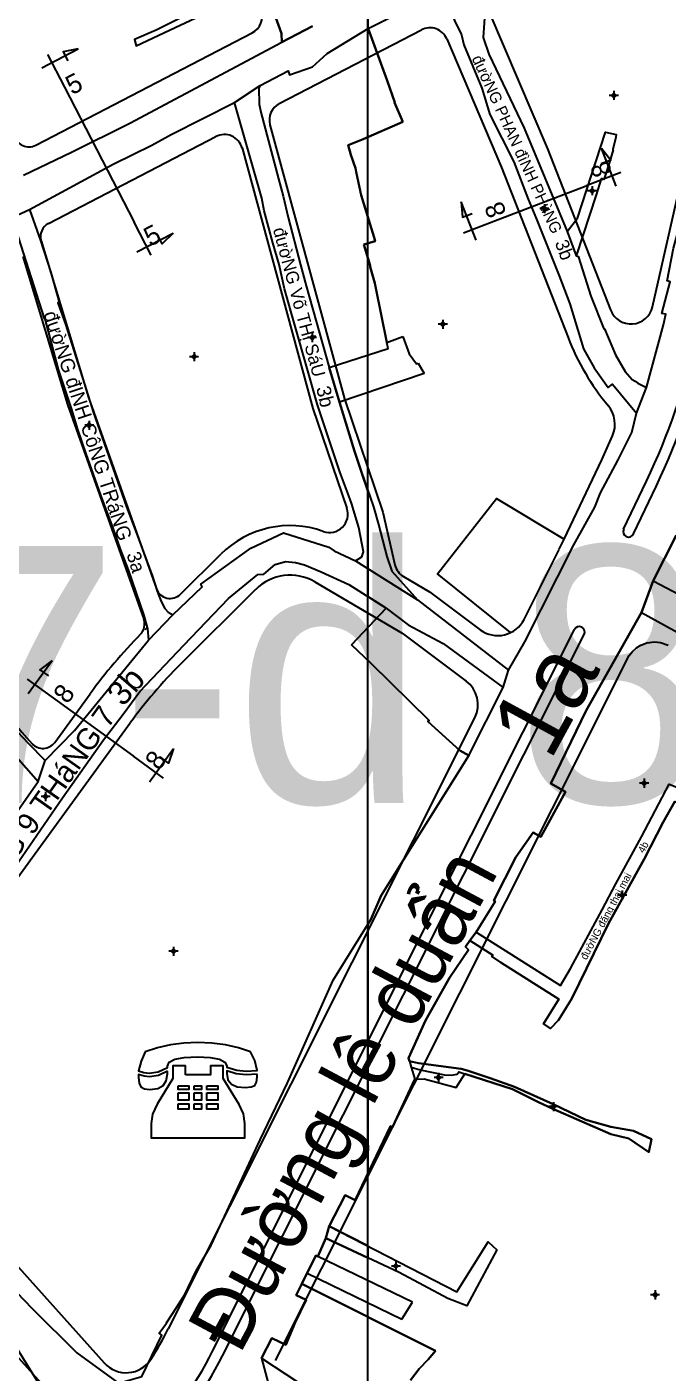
# Model space of a CAD drawing. Extents: x 548357 to 553070, y 1834500 to 1842500.
# Drawn here: x 551907.1 to 552081.8, y 1839059.6 to 1839426.5 of the extents above; entities that cross this region are included whole.
import ezdxf

# ---------------------------------------------------------------- set-up
doc = ezdxf.new("R2010")
doc.units = 0
for name, color, linetype in [('Level 10', 7, 'Continuous'), ('Level 11', 7, 'Continuous'), ('Level 13', 7, 'Continuous'), ('Level 20', 7, 'Continuous'), ('Level 3', 7, 'Continuous'), ('Level 30', 7, 'Continuous'), ('Level 4', 7, 'Continuous'), ('Level 52', 7, 'Continuous'), ('Level 55', 7, 'Continuous'), ('Level 61', 7, 'Continuous'), ('Level 7', 7, 'Continuous')]:
    doc.layers.add(name, color=color, linetype=linetype)

msp = doc.modelspace()

# ---------------------------------------------------------------- linework, layer by layer
at = {"layer": 'Level 10'}
for p, q in [((551976.52, 1839422.37), (551984.89, 1839426.72)), ((551963.7, 1839405.92), (551970.63, 1839410.53)), ((551902.31, 1839374.16), (551907.85, 1839376.75)), ((552054.25, 1839370.69), (552056.7, 1839364.07)), ((552073.14, 1839321.26), (552075.9, 1839328.26)), ((551996.67, 1839280.95), (552013.54, 1839270.36)), ((552074.5, 1839266.89), (552077.72, 1839275.53)), ((552013.54, 1839270.36), (552038.3, 1839251.15)), ((551940.23, 1839259.33), (551946.87, 1839266.27)), ((552036.84, 1839246.5), (552038.3, 1839251.15)), ((551910.19, 1839220.83), (551912.09, 1839226.53)), ((552027.81, 1839177.53), (552029.51, 1839179.77)), ((552011.34, 1839144.63), (552011.81, 1839143)), ((552011.81, 1839143), (552012.75, 1839139.72)), ((551988.54, 1839096.39), (551989.5, 1839099.67)), ((551971.01, 1839063.67), (551972.82, 1839056.82))]:
    msp.add_line(p, q, dxfattribs=at)
for points in [[(552075.9, 1839328.26), (552080.5, 1839345.32), (552081.18, 1839348.16), (552080.07, 1839348.42), (552082.34, 1839357.03), (552081.53, 1839357.28), (552083.24, 1839366.16), (552085.32, 1839373.71), (552086.29, 1839378.23), (552085.27, 1839378.57), (552086.59, 1839383.4), (552087.53, 1839387.76), (552089.9, 1839387.16), (552090.51, 1839390.6), (552091.45, 1839393.66), (552093.88, 1839403.94), (552092.62, 1839404.29), (552097.47, 1839422.13), (552098.86, 1839427.87), (552100.4, 1839434.55), (552100.9, 1839437.55), (552102.36, 1839443.58)], [(551971.54, 1839438.82), (551956.68, 1839432.75), (551942.3, 1839425.57), (551936.44, 1839423.03), (551936.91, 1839421.35), (551945.94, 1839425.63), (551957.39, 1839430.93), (551972.08, 1839436.86)], [(551972.08, 1839436.86), (551976.46, 1839424.66), (551976.52, 1839422.37)], [(551970.63, 1839410.53), (551978.3, 1839414.56), (551978.65, 1839413.44), (551984.95, 1839415.6), (551988.91, 1839419.24), (552000.09, 1839426.03), (552010.42, 1839431.23), (552014.89, 1839433.03), (552018.98, 1839433.22), (552021.65, 1839432.13)], [(552021.65, 1839432.13), (552025.46, 1839424.34), (552026.13, 1839421.57), (552031.08, 1839409.83), (552033.25, 1839402.63), (552039.77, 1839389.75), (552043.66, 1839379.56), (552045.96, 1839374.06), (552052.07, 1839358.68), (552055, 1839351.02), (552058.73, 1839338.75), (552061.61, 1839333.53), (552065.47, 1839328.23), (552066.62, 1839329.15), (552073.14, 1839321.26)], [(552031.95, 1839431.64), (552031.38, 1839423.56), (552032.94, 1839419.06), (552042.59, 1839398.93), (552054.25, 1839370.69)], [(551906.23, 1839386.11), (551919.24, 1839392.34), (551935.13, 1839400.23), (551976.52, 1839422.37)], [(551970.63, 1839410.53), (551970.34, 1839409.75), (551970.39, 1839405.4), (551970.84, 1839403.28), (551975.61, 1839385.12), (551976.9, 1839380.4), (551978.33, 1839374.55), (551981.62, 1839361.65), (551983.17, 1839355.89), (551989.46, 1839333.67), (551992.24, 1839324.19), (551996.35, 1839310.9), (551998.17, 1839305.41), (552001.51, 1839295.7), (552002.91, 1839290.89), (552005.12, 1839282.16), (552006.55, 1839278.14), (552013.54, 1839270.36)], [(551907.85, 1839376.75), (551930.58, 1839389.06), (551935.95, 1839391.68), (551941.17, 1839394.3), (551946.46, 1839397.15), (551963.7, 1839405.92)], [(551996.67, 1839280.95), (551998.33, 1839282.06), (551998.85, 1839283.45), (551997.55, 1839290.03), (551995.52, 1839296.68), (551994.58, 1839299.41), (551992.4, 1839305.27), (551986.32, 1839323.48), (551977.27, 1839355.11), (551975.8, 1839361.76), (551974.1, 1839367.6), (551971.78, 1839376.35), (551971.08, 1839379.85), (551963.7, 1839405.92)], [(552054.25, 1839370.69), (552057.13, 1839374.32), (552064.76, 1839397.79), (552067.66, 1839397.16), (552067.51, 1839396.45), (552066.72, 1839393.06), (552066.8, 1839393.02), (552065.5, 1839388.76), (552064.27, 1839384.89), (552063.79, 1839385.04), (552063.58, 1839385.08), (552062.2, 1839380.69), (552056.7, 1839364.07)], [(551902.31, 1839374.16), (551904.01, 1839371.46), (551911.86, 1839347), (551911.98, 1839346.92), (551915.67, 1839333.08), (551919.14, 1839322.45), (551920.91, 1839316.73), (551923.18, 1839310.11), (551927.14, 1839298.85), (551930.55, 1839289.89), (551932.53, 1839284.2), (551934.71, 1839278.56), (551938.97, 1839266.08), (551939.96, 1839262.42), (551940.23, 1839259.33)], [(551907.85, 1839376.75), (551910.84, 1839368.28), (551913.65, 1839359.6), (551915.92, 1839351.46), (551915.59, 1839351.3), (551917.63, 1839345.44), (551923.38, 1839327.42), (551925.15, 1839321.6), (551934.25, 1839295.69), (551936.73, 1839289.22), (551941.3, 1839276.69), (551942.58, 1839272.68), (551943.67, 1839269.86), (551944.71, 1839268.02), (551945.62, 1839266.96), (551946.87, 1839266.27)], [(552056.7, 1839364.07), (552057.39, 1839363.91), (552057.4, 1839363.69), (552060.75, 1839353.14), (552064.26, 1839344.2), (552064.45, 1839344.17), (552067.48, 1839337.09), (552070.04, 1839332.57), (552072, 1839330.42), (552072.82, 1839329.94), (552073.55, 1839329.43), (552074.6, 1839328.85), (552075.9, 1839328.26)], [(551858.74, 1839350.65), (551859.06, 1839348.89), (551859.85, 1839347.25), (551861.04, 1839343.54), (551863.28, 1839334.56), (551865.25, 1839328.92), (551866.91, 1839321.21), (551870.26, 1839310.72), (551876.95, 1839290.68), (551879.48, 1839283.94), (551882.56, 1839276.48), (551885.47, 1839269.63), (551888.02, 1839263.92), (551891.65, 1839256.09), (551899.15, 1839242.43), (551902.82, 1839237.05), (551903.61, 1839236.91), (551904.69, 1839234.24), (551907.34, 1839231.42), (551912.09, 1839226.53)], [(552077.72, 1839275.53), (552083.96, 1839287.91), (552093.3, 1839283.5), (552095.78, 1839290.46), (552090.09, 1839293.18), (552101.44, 1839322.27)], [(552038.3, 1839251.15), (552042.72, 1839258.89), (552056.12, 1839285.31), (552061.78, 1839295.56), (552063.32, 1839299.55), (552068.15, 1839308.46), (552071.92, 1839315.92), (552073.14, 1839321.26)], [(551946.87, 1839266.27), (551954.82, 1839273.9), (551954.54, 1839274.66), (551968.13, 1839284.47), (551977, 1839288.63), (551989.32, 1839284.67), (551990.8, 1839283.68), (551996.67, 1839280.95)], [(551904.87, 1839198.9), (551916.83, 1839216.38), (551927.95, 1839232.16), (551933.39, 1839239.22), (551937.92, 1839245.38), (551949.83, 1839258.03), (551962, 1839270.73), (551969.99, 1839277.24), (551971.7, 1839277.36), (551974.71, 1839279.99), (551977.54, 1839280.78), (551980.26, 1839280.49), (551982.72, 1839279.93), (551987.29, 1839277.95), (551994.83, 1839274.52), (552004.98, 1839268.04), (552010.99, 1839263.57), (552020.5, 1839258.48), (552036.84, 1839246.5)], [(552077.72, 1839275.53), (552088.2, 1839269.95), (552130.09, 1839247.34), (552147.56, 1839237.11), (552152.68, 1839234.02), (552174.29, 1839223.39), (552188.55, 1839215.37), (552198.63, 1839209.88), (552222.88, 1839197)], [(552029.51, 1839179.77), (552034.68, 1839188.15), (552034.33, 1839188.4), (552040.31, 1839200.19), (552045.06, 1839206.96), (552047.08, 1839205.77), (552053.79, 1839218), (552049.85, 1839220.29), (552059.48, 1839240.2), (552074.5, 1839266.89)], [(552074.5, 1839266.89), (552090.49, 1839258.12), (552089.66, 1839256.65), (552112.61, 1839244.52), (552113.38, 1839245.8), (552125.8, 1839237.86)], [(551912.09, 1839226.53), (551920.09, 1839234.75), (551940.23, 1839259.33)], [(551932.1, 1839056.82), (551938.47, 1839058.67), (551943.85, 1839069.99), (551943.15, 1839070.48), (551945.15, 1839073.25), (551945.16, 1839073.27), (551946.92, 1839075.95), (551950.1, 1839081.04), (551953.23, 1839087.46), (551957.35, 1839094.46), (551970.7, 1839123.21), (551978.15, 1839138.73), (551990.52, 1839166.73), (552000.84, 1839183.23), (552003.59, 1839189.74), (552027.54, 1839227.93), (552036.84, 1839246.5)], [(551896.37, 1839236.46), (551910.19, 1839220.83)], [(551896.75, 1839201.82), (551897.35, 1839202.45), (551910.19, 1839220.83)], [(552029.51, 1839179.77), (552052.48, 1839165.2), (552055.21, 1839169.84), (552063.85, 1839185.87), (552067.56, 1839192.97), (552074.56, 1839205.72), (552082.04, 1839220.14), (552103.66, 1839211.63), (552106.22, 1839209.97), (552109.22, 1839209.74), (552111.15, 1839210.51)], [(552027.81, 1839177.53), (552033.99, 1839173.5), (552033.75, 1839173.15), (552036.23, 1839171.51), (552052.03, 1839161.53), (552047.8, 1839154.77), (552049.77, 1839153.5), (552051.92, 1839155.78), (552055.57, 1839161.74), (552065.5, 1839182.16), (552075.26, 1839199.65), (552080.39, 1839209.74), (552083.62, 1839215.41), (552093.38, 1839211.57), (552101.71, 1839207.87), (552106.18, 1839206.01), (552110.62, 1839204.38)], [(552011.34, 1839144.63), (552011.1, 1839145.47), (552015.7, 1839155.73), (552022.27, 1839167.37), (552027.37, 1839174.98), (552026.62, 1839175.75), (552027.81, 1839177.53)], [(551858.76, 1839144.88), (551860.09, 1839142.29), (551864.86, 1839135.28), (551869.95, 1839126.96), (551887, 1839103.46), (551895.11, 1839092.9), (551904.28, 1839081.69), (551908.57, 1839077.23), (551920.69, 1839065.17), (551932.1, 1839056.82)], [(552011.34, 1839144.63), (552013.81, 1839144.07), (552025.38, 1839142.55), (552027.04, 1839142.07), (552033.31, 1839140.01), (552039.92, 1839137.64), (552050.47, 1839132.94), (552059.32, 1839128.65), (552066.2, 1839126.68), (552072.33, 1839125.62), (552077.24, 1839123.37), (552076.56, 1839119.84), (552071.09, 1839123.54), (552066.14, 1839124.75), (552050.41, 1839131.66), (552046.44, 1839133.45), (552039.36, 1839136.97), (552026.44, 1839141.13)], [(552011.81, 1839143), (552014.2, 1839142.27), (552020.9, 1839140.91), (552022.66, 1839140.78), (552024.32, 1839141.11), (552024.78, 1839141.67), (552026.44, 1839141.13)], [(551853.45, 1839139.49), (551864.55, 1839123.56), (551877.21, 1839105.07), (551882.26, 1839097.03), (551888.35, 1839088.42), (551891.31, 1839082.72), (551893.73, 1839083.35), (551918.36, 1839043.79)], [(551989.5, 1839099.67), (551993.81, 1839108.14), (551996.58, 1839106.78), (552006.19, 1839126.93), (552006.73, 1839126.67), (552012.75, 1839139.72)], [(552012.75, 1839139.72), (552015.32, 1839139.82), (552024.05, 1839137.41), (552026.44, 1839141.13)], [(551989.5, 1839099.67), (552024.21, 1839081.78), (552032.74, 1839095.42), (552035.16, 1839093.21), (552026.96, 1839077.92), (552021.8, 1839079.91), (552008.53, 1839086.99), (551988.54, 1839096.39)], [(551971.01, 1839063.67), (551971.01, 1839063.67), (551973.86, 1839069.1), (551977.61, 1839067.31), (551980.16, 1839073.43), (551983.2, 1839079.59), (551980.48, 1839080.89), (551982.04, 1839083.96), (551985.86, 1839091.67), (551986.4, 1839091.41), (551988.54, 1839096.39)], [(551971.01, 1839063.67), (551971.01, 1839063.67), (551984.26, 1839054.99), (551999.19, 1839047.17)]]:
    msp.add_lwpolyline(points, dxfattribs=at)
at = {"layer": 'Level 11'}
for p, q in [((552066.38, 1839407.83), (552065.76, 1839407.83)), ((552067.01, 1839408.45), (552066.38, 1839407.83)), ((552066.38, 1839407.83), (552067.01, 1839407.2)), ((552067.01, 1839409.08), (552067.01, 1839408.45)), ((552067.63, 1839407.83), (552067.01, 1839408.45)), ((552067.01, 1839407.2), (552067.63, 1839407.83)), ((552067.01, 1839407.2), (552067.01, 1839406.58)), ((552068.26, 1839407.83), (552067.63, 1839407.83)), ((552060.48, 1839381.85), (552059.85, 1839381.85)), ((552061.1, 1839382.47), (552060.48, 1839381.85)), ((552060.48, 1839381.85), (552061.1, 1839381.22)), ((552061.1, 1839383.1), (552061.1, 1839382.47)), ((552061.73, 1839381.85), (552061.1, 1839382.47)), ((552061.1, 1839381.22), (552061.73, 1839381.85)), ((552061.1, 1839381.22), (552061.1, 1839380.6)), ((552062.35, 1839381.85), (552061.73, 1839381.85)), ((552048.07, 1839377.6), (552047.45, 1839376.97)), ((552048.07, 1839378.22), (552048.07, 1839377.6)), ((552048.7, 1839376.97), (552048.07, 1839377.6)), ((552047.45, 1839376.97), (552046.82, 1839376.97)), ((552047.45, 1839376.97), (552048.07, 1839376.35)), ((552048.07, 1839376.35), (552048.7, 1839376.97)), ((552048.07, 1839376.35), (552048.07, 1839375.72)), ((552049.32, 1839376.97), (552048.7, 1839376.97)), ((552019.79, 1839345.44), (552019.17, 1839345.44)), ((552020.42, 1839346.07), (552019.79, 1839345.44)), ((552019.79, 1839345.44), (552020.42, 1839344.82)), ((552020.42, 1839346.69), (552020.42, 1839346.07)), ((552021.04, 1839345.44), (552020.42, 1839346.07)), ((552020.42, 1839344.82), (552021.04, 1839345.44)), ((552020.42, 1839344.82), (552020.42, 1839344.19)), ((552021.67, 1839345.44), (552021.04, 1839345.44)), ((551984.16, 1839341.83), (551983.54, 1839341.83)), ((551984.79, 1839342.46), (551984.16, 1839341.83)), ((551984.16, 1839341.83), (551984.79, 1839341.21)), ((551984.79, 1839343.08), (551984.79, 1839342.46)), ((551985.41, 1839341.83), (551984.79, 1839342.46)), ((551984.79, 1839341.21), (551985.41, 1839341.83)), ((551984.79, 1839341.21), (551984.79, 1839340.58)), ((551986.04, 1839341.83), (551985.41, 1839341.83)), ((551952.65, 1839337.24), (551952.02, 1839336.61)), ((551952.65, 1839337.86), (551952.65, 1839337.24)), ((551953.27, 1839336.61), (551952.65, 1839337.24)), ((551952.02, 1839336.61), (551951.4, 1839336.61)), ((551952.02, 1839336.61), (551952.65, 1839335.99)), ((551952.65, 1839335.99), (551953.27, 1839336.61)), ((551952.65, 1839335.99), (551952.65, 1839335.36)), ((551953.9, 1839336.61), (551953.27, 1839336.61)), ((551924.13, 1839318.54), (551923.5, 1839317.92)), ((551924.13, 1839319.17), (551924.13, 1839318.54)), ((551924.75, 1839317.92), (551924.13, 1839318.54)), ((551923.5, 1839317.92), (551922.88, 1839317.92)), ((551923.5, 1839317.92), (551924.13, 1839317.29)), ((551924.13, 1839317.29), (551924.75, 1839317.92)), ((551924.13, 1839317.29), (551924.13, 1839316.67)), ((551925.38, 1839317.92), (551924.75, 1839317.92)), ((552074.65, 1839220.37), (552074.02, 1839220.37)), ((552075.27, 1839221), (552074.65, 1839220.37)), ((552074.65, 1839220.37), (552075.27, 1839219.75)), ((552075.27, 1839221.62), (552075.27, 1839221)), ((552075.9, 1839220.37), (552075.27, 1839221)), ((552075.27, 1839219.75), (552075.9, 1839220.37)), ((552075.27, 1839219.75), (552075.27, 1839219.12)), ((552076.52, 1839220.37), (552075.9, 1839220.37)), ((551911.59, 1839216.76), (551910.97, 1839216.76)), ((551912.22, 1839217.38), (551911.59, 1839216.76)), ((551911.59, 1839216.76), (551912.22, 1839216.13)), ((551912.22, 1839218.01), (551912.22, 1839217.38)), ((551912.84, 1839216.76), (551912.22, 1839217.38)), ((551912.22, 1839216.13), (551912.84, 1839216.76)), ((551912.22, 1839216.13), (551912.22, 1839215.51)), ((551913.47, 1839216.76), (551912.84, 1839216.76)), ((552069.26, 1839190.5), (552068.64, 1839189.87)), ((552069.26, 1839191.12), (552069.26, 1839190.5)), ((552069.89, 1839189.87), (552069.26, 1839190.5)), ((552068.64, 1839189.87), (552068.01, 1839189.87)), ((552068.64, 1839189.87), (552069.26, 1839189.25)), ((552069.26, 1839189.25), (552069.89, 1839189.87)), ((552069.26, 1839189.25), (552069.26, 1839188.62)), ((552070.51, 1839189.87), (552069.89, 1839189.87)), ((551947.05, 1839175.82), (551947.05, 1839175.19)), ((551946.42, 1839174.57), (551945.8, 1839174.57)), ((551947.05, 1839175.19), (551946.42, 1839174.57)), ((551946.42, 1839174.57), (551947.05, 1839173.94)), ((551947.67, 1839174.57), (551947.05, 1839175.19)), ((551947.05, 1839173.94), (551947.67, 1839174.57)), ((551947.05, 1839173.94), (551947.05, 1839173.32)), ((551948.3, 1839174.57), (551947.67, 1839174.57)), ((552018.65, 1839140.19), (552018.02, 1839140.19)), ((552019.27, 1839140.82), (552018.65, 1839140.19)), ((552018.65, 1839140.19), (552019.27, 1839139.57)), ((552019.27, 1839141.44), (552019.27, 1839140.82)), ((552019.9, 1839140.19), (552019.27, 1839140.82)), ((552019.27, 1839139.57), (552019.9, 1839140.19)), ((552019.27, 1839139.57), (552019.27, 1839138.94)), ((552020.52, 1839140.19), (552019.9, 1839140.19)), ((552049.9, 1839132.24), (552049.28, 1839132.24)), ((552050.53, 1839132.86), (552049.9, 1839132.24)), ((552049.9, 1839132.24), (552050.53, 1839131.61)), ((552050.53, 1839133.49), (552050.53, 1839132.86)), ((552051.15, 1839132.24), (552050.53, 1839132.86)), ((552050.53, 1839131.61), (552051.15, 1839132.24)), ((552050.53, 1839131.61), (552050.53, 1839130.99)), ((552051.78, 1839132.24), (552051.15, 1839132.24)), ((552007.02, 1839088.79), (552006.4, 1839088.79)), ((552007.65, 1839089.42), (552007.02, 1839088.79)), ((552007.02, 1839088.79), (552007.65, 1839088.17)), ((552007.65, 1839090.04), (552007.65, 1839089.42)), ((552008.27, 1839088.79), (552007.65, 1839089.42)), ((552007.65, 1839088.17), (552008.27, 1839088.79)), ((552007.65, 1839088.17), (552007.65, 1839087.54)), ((552008.9, 1839088.79), (552008.27, 1839088.79)), ((552077.58, 1839080.93), (552076.95, 1839080.93)), ((552078.2, 1839081.56), (552077.58, 1839080.93)), ((552077.58, 1839080.93), (552078.2, 1839080.31)), ((552078.2, 1839082.18), (552078.2, 1839081.56)), ((552078.83, 1839080.93), (552078.2, 1839081.56)), ((552078.2, 1839080.31), (552078.83, 1839080.93)), ((552078.2, 1839080.31), (552078.2, 1839079.68)), ((552079.45, 1839080.93), (552078.83, 1839080.93))]:
    msp.add_line(p, q, dxfattribs=at)
for centre in [(552067.01, 1839407.83), (552061.1, 1839381.85), (552048.07, 1839376.97), (552020.42, 1839345.44), (551984.79, 1839341.83), (551952.65, 1839336.61), (551924.13, 1839317.92), (552075.27, 1839220.37), (551912.22, 1839216.76), (552069.26, 1839189.87), (551947.05, 1839174.57), (552019.27, 1839140.19), (552050.53, 1839132.24), (552007.65, 1839088.79), (552078.2, 1839080.93)]:
    msp.add_circle(centre, 0.15, dxfattribs=at)
at = {"layer": 'Level 13'}
for points in [[(551911.21, 1839415.37), (551921.11, 1839420.48)], [(551912.75, 1839419.01), (551917.39, 1839410.02)], [(551921.11, 1839420.48), (551917.01, 1839419.73), (551918.31, 1839417.21)], [(551917.39, 1839410.02), (551936.31, 1839373.31)], [(552063.59, 1839393.46), (552066.15, 1839390.18), (552063.51, 1839389.16)], [(552067.59, 1839383.07), (552063.59, 1839393.46)], [(552068.86, 1839386.81), (552059.41, 1839383.18)], [(552035.45, 1839373.96), (552059.41, 1839383.18)], [(552029.45, 1839368.4), (552025.45, 1839378.8)], [(552025.45, 1839378.8), (552025.75, 1839374.65), (552028.39, 1839375.66)], [(552026, 1839370.33), (552035.45, 1839373.96)], [(551940.95, 1839364.32), (551936.31, 1839373.31)], [(551937.09, 1839365.17), (551946.99, 1839370.28)], [(551946.99, 1839370.28), (551944.01, 1839367.37), (551942.71, 1839369.89)], [(551907.46, 1839244.79), (551914, 1839253.8)], [(551914, 1839253.8), (551910.68, 1839251.29), (551912.97, 1839249.63)], [(551907.2, 1839248.73), (551915.39, 1839242.79)], [(551915.39, 1839242.79), (551936.17, 1839227.71)], [(551944.36, 1839221.76), (551936.17, 1839227.71)], [(551940.53, 1839220.79), (551947.07, 1839229.8)], [(551947.07, 1839229.8), (551945.72, 1839225.87), (551943.42, 1839227.53)]]:
    msp.add_lwpolyline(points, dxfattribs=at)
at = {"layer": 'Level 20'}
for points in [[(551984.89, 1839426.72), (551976.52, 1839422.37), (551976.46, 1839424.66), (551972.08, 1839436.86)], [(551938.47, 1839058.67), (551943.85, 1839069.99), (551943.15, 1839070.48), (551945.15, 1839073.25), (551945.16, 1839073.27), (551946.92, 1839075.95), (551950.1, 1839081.04), (551953.23, 1839087.46), (551957.35, 1839094.46), (551970.7, 1839123.21), (551978.15, 1839138.73), (551990.52, 1839166.73), (552000.84, 1839183.23), (552003.59, 1839189.74), (552027.54, 1839227.93), (552036.84, 1839246.5), (552038.3, 1839251.15), (552042.72, 1839258.89), (552056.12, 1839285.31), (552061.78, 1839295.56), (552063.32, 1839299.55), (552068.15, 1839308.46), (552071.92, 1839315.92), (552073.14, 1839321.26), (552075.9, 1839328.26), (552080.5, 1839345.32), (552081.18, 1839348.16), (552080.07, 1839348.42), (552082.34, 1839357.03), (552081.53, 1839357.28), (552083.24, 1839366.16)], [(552083.96, 1839287.91), (552077.72, 1839275.53), (552074.5, 1839266.89), (552059.48, 1839240.2), (552049.85, 1839220.29), (552053.79, 1839218), (552047.08, 1839205.77), (552045.06, 1839206.96), (552040.31, 1839200.19), (552034.33, 1839188.4), (552034.68, 1839188.15), (552029.51, 1839179.77), (552027.81, 1839177.53), (552026.62, 1839175.75), (552027.37, 1839174.98), (552022.27, 1839167.37), (552015.7, 1839155.73), (552011.1, 1839145.47), (552011.34, 1839144.63), (552011.81, 1839143), (552012.75, 1839139.72), (552006.73, 1839126.67), (552006.19, 1839126.93), (551996.58, 1839106.78), (551993.81, 1839108.14), (551989.5, 1839099.67), (551988.54, 1839096.39), (551986.4, 1839091.41), (551985.86, 1839091.67), (551982.04, 1839083.96), (551980.48, 1839080.89), (551983.2, 1839079.59), (551980.16, 1839073.43), (551977.61, 1839067.31), (551973.86, 1839069.1), (551971.01, 1839063.67), (551971.01, 1839063.67), (551972.82, 1839056.82)], [(552083.62, 1839215.41), (552080.39, 1839209.74), (552075.26, 1839199.65), (552065.5, 1839182.16), (552055.57, 1839161.74), (552051.92, 1839155.78), (552049.77, 1839153.5), (552047.8, 1839154.77), (552052.03, 1839161.53), (552036.23, 1839171.51), (552033.75, 1839173.15), (552033.99, 1839173.5), (552027.81, 1839177.53), (552029.51, 1839179.77), (552052.48, 1839165.2), (552055.21, 1839169.84), (552063.85, 1839185.87), (552067.56, 1839192.97), (552074.56, 1839205.72), (552082.04, 1839220.14)]]:
    msp.add_lwpolyline(points, dxfattribs=at)
at = {"layer": 'Level 3'}
for p, q in [((552025.38, 1839142.55), (552013.81, 1839144.07)), ((552027.04, 1839142.07), (552025.38, 1839142.55)), ((552024.78, 1839141.67), (552026.44, 1839141.13)), ((552033.31, 1839140.01), (552027.04, 1839142.07)), ((552039.92, 1839137.64), (552033.31, 1839140.01)), ((552050.41, 1839131.66), (552066.14, 1839124.75))]:
    msp.add_line(p, q, dxfattribs=at)
for points in [[(552013.81, 1839144.07), (552011.34, 1839144.63), (552011.81, 1839143)], [(552011.81, 1839143), (552014.2, 1839142.27), (552020.9, 1839140.91)], [(552020.9, 1839140.91), (552022.66, 1839140.78), (552024.32, 1839141.11), (552024.78, 1839141.67)], [(552026.44, 1839141.13), (552039.36, 1839136.97), (552046.44, 1839133.45), (552050.41, 1839131.66)], [(552072.33, 1839125.62), (552066.2, 1839126.68), (552059.32, 1839128.65), (552050.47, 1839132.94), (552039.92, 1839137.64)], [(552066.14, 1839124.75), (552071.09, 1839123.54), (552076.56, 1839119.84)], [(552076.56, 1839119.84), (552077.24, 1839123.37), (552072.33, 1839125.62)]]:
    msp.add_lwpolyline(points, dxfattribs=at)
at = {"layer": 'Level 30'}
for p, q in [((552077.52, 1839350.2), (552098.5, 1839443.09)), ((551975.85, 1839405.57), (552014.57, 1839425.68)), ((551909.55, 1839394.23), (551968.47, 1839424.84)), ((551913.01, 1839372.92), (551958.6, 1839396.61)), ((552053.42, 1839286.89), (552063.71, 1839308.51)), ((552069.66, 1839289.61), (552075.9, 1839302.71)), ((552072.37, 1839288.32), (552078.61, 1839301.42)), ((552052.11, 1839284.12), (552053.42, 1839286.89)), ((551948.99, 1839271.87), (551959.92, 1839282.77)), ((552042.54, 1839265.02), (552052.09, 1839284.08)), ((551948.91, 1839252.74), (551969.45, 1839273.21)), ((551939.38, 1839262.3), (551939.81, 1839262.73)), ((551957.72, 1839065.62), (552056.23, 1839262.22)), ((551960.4, 1839064.27), (552058.91, 1839260.88)), ((551914.7, 1839231.5), (551924.35, 1839244.75)), ((551945.65, 1839071.66), (552029.11, 1839238.22)), ((551889.44, 1839173.89), (551935.26, 1839236.8))]:
    msp.add_line(p, q, dxfattribs=at)
for points in [[(552032.97, 1839430.65), (552048.93, 1839393.29), (552066.07, 1839349.34)], [(552021.47, 1839423.21), (552036.43, 1839388.18), (552054.51, 1839341.83)], [(551973.33, 1839399.82), (551993.66, 1839325.12), (552004.03, 1839294.21), (552007.37, 1839279.87)], [(551965.73, 1839393.49), (551985.04, 1839322.5), (551994.27, 1839295.31)], [(551911.02, 1839368.22), (551923.88, 1839325.48), (551942.39, 1839273.37)], [(551906.04, 1839363.96), (551918.18, 1839323.62), (551938.96, 1839265.1)], [(552038.88, 1839261.41), (552018.99, 1839277.41), (552034.99, 1839297.99), (552053.42, 1839286.89)], [(551985.52, 1839275.25), (552009.3, 1839261.27), (552026.75, 1839248.21)], [(552009.71, 1839276.69), (552016.79, 1839272.53), (552030.59, 1839262.2)], [(552070.82, 1839254.5), (552071.2, 1839255.17), (552071.95, 1839256.18), (552073.13, 1839257.28), (552074.31, 1839258.03), (552075.94, 1839258.65), (552078.02, 1839258.91), (552079.68, 1839258.73), (552081.75, 1839257.96)], [(551974.87, 1839063.02), (552062.68, 1839238.26), (552070.82, 1839254.5)], [(551866.87, 1839140.9), (551882.79, 1839117.19), (551902.45, 1839091.13), (551928.21, 1839062.37)], [(551853.71, 1839130.9), (551869.35, 1839107.62), (551889.7, 1839080.64), (551917.01, 1839050.15)]]:
    msp.add_lwpolyline(points, dxfattribs=at)
for centre, radius, start, end in [((551966.16, 1839429.27), 5, 297.4527, 21.2464), ((552016.87, 1839421.25), 5, 23.1317, 117.4527), ((551978.16, 1839401.14), 5, 117.4527, 195.2187), ((551907.71, 1839397.78), 4, 192.0734, 297.4527), ((551960.91, 1839392.17), 5, 15.2187, 117.4527), ((551914.85, 1839369.37), 4, 117.4527, 196.7406), ((552071.66, 1839351.52), 6, 201.3082, 347.2723), ((552116.72, 1839366.03), 66.75, 201.2619, 219.8014), ((551905.67, 1839383.67), 188.5, 334.5637, 347.2723), ((551905.67, 1839383.67), 191.5, 334.5637, 347.2723), ((552059.29, 1839318.18), 8, 336.911, 39.8014), ((551905.67, 1839383.67), 175, 334.5637, 336.911), ((551989.54, 1839293.7), 5, 250.2365, 18.7533), ((551978.8, 1839263.82), 26.75, 70.2365, 134.9045), ((552071.02, 1839288.96), 1.5, 154.5637, 334.5637), ((552012.24, 1839281), 5, 193.1029, 239.5569), ((551978.8, 1839263.82), 13.25, 59.5569, 134.9045), ((551946.16, 1839274.71), 4, 199.5579, 314.9045), ((551935.2, 1839263.76), 4, 315.6384, 19.5579), ((552035.38, 1839268.6), 8, 233.1908, 333.3848), ((552042.97, 1839158.36), 146.75, 135.6384, 143.9339), ((552057.57, 1839261.55), 1.5, 333.3848, 153.3848), ((551979.88, 1839296.85), 97, 203.0072, 222.6365), ((552042.97, 1839158.36), 133.25, 134.9045, 143.9339), ((552021.96, 1839241.81), 8, 333.3848, 53.1908), ((551911.47, 1839233.86), 4, 222.6365, 323.9339), ((551869.65, 1839109.74), 85, 326.9188, 333.3871), ((551869.65, 1839109.74), 98.5, 295.8785, 333.3871), ((551869.65, 1839109.74), 101.5, 295.8785, 333.3871), ((551934.17, 1839067.71), 8, 221.8532, 326.9188)]:
    msp.add_arc(centre, radius, start, end, dxfattribs=at)
at = {"layer": 'Level 52'}
for p, q in [((552000, 1839425.98), (552000, 1839434.2)), ((552000, 1839434.2), (552000, 1839425.98)), ((552000.09, 1839426.03), (552000, 1839425.98)), ((552000, 1839425.98), (552000.09, 1839426.03)), ((552005.27, 1839411.88), (552000.09, 1839426.03)), ((552000.09, 1839426.03), (552005.27, 1839411.88)), ((552007.36, 1839405.92), (552005.27, 1839411.88)), ((552005.27, 1839411.88), (552007.36, 1839405.92)), ((551998.68, 1839395.86), (552009.55, 1839400.59)), ((552009.55, 1839400.59), (551998.68, 1839395.86)), ((551998.68, 1839395.86), (551994.63, 1839394.29)), ((551994.63, 1839394.29), (551995.37, 1839391.64)), ((551996.63, 1839387.99), (551995.37, 1839391.64)), ((551995.37, 1839391.64), (551996.63, 1839387.99)), ((551996.92, 1839386.51), (551996.63, 1839387.99)), ((551996.63, 1839387.99), (551996.92, 1839386.51)), ((551998.15, 1839380.64), (551996.92, 1839386.51)), ((551996.92, 1839386.51), (551998.15, 1839380.64)), ((552001.69, 1839369.09), (551998.15, 1839380.64)), ((551998.15, 1839380.64), (552001.69, 1839369.09)), ((552000.59, 1839361.45), (551998.9, 1839367.21)), ((551998.9, 1839367.21), (552000.59, 1839361.45)), ((552000.66, 1839361.09), (552000.59, 1839361.45)), ((552000.59, 1839361.45), (552000.66, 1839361.09)), ((552001.85, 1839356.61), (552000.66, 1839361.09)), ((552000.66, 1839361.09), (552001.85, 1839356.61)), ((552002.12, 1839355.27), (552001.85, 1839356.61)), ((552001.85, 1839356.61), (552002.12, 1839355.27)), ((552002.12, 1839355.27), (552005.16, 1839340.47)), ((552005.16, 1839340.47), (552009.52, 1839342.15)), ((551992.24, 1839324.19), (551989.46, 1839333.67)), ((552013.73, 1839334.85), (552015.34, 1839332.04)), ((552015.34, 1839332.04), (551992.24, 1839324.19)), ((551996.35, 1839310.9), (551992.24, 1839324.19)), ((551992.24, 1839324.19), (551996.35, 1839310.9)), ((551998.17, 1839305.41), (551996.35, 1839310.9)), ((551996.35, 1839310.9), (551998.17, 1839305.41)), ((552000, 1839300.09), (551998.17, 1839305.41)), ((551998.17, 1839305.41), (552000, 1839300.09)), ((552000, 1839271.29), (552000, 1839300.09)), ((552000, 1839300.09), (552000, 1839271.29)), ((552004.98, 1839268.04), (552000, 1839271.29)), ((552000, 1839271.29), (552004.98, 1839268.04)), ((551995.56, 1839258.06), (552004.98, 1839268.04)), ((552004.98, 1839268.04), (551995.56, 1839258.06)), ((552000.89, 1839252.97), (551995.56, 1839258.06)), ((551995.56, 1839258.06), (552000.89, 1839252.97)), ((552003.59, 1839189.74), (552027.54, 1839227.93)), ((552027.54, 1839227.93), (552003.59, 1839189.74)), ((552000.84, 1839183.23), (552003.59, 1839189.74)), ((552003.59, 1839189.74), (552000.84, 1839183.23)), ((552000, 1839181.89), (552000.84, 1839183.23)), ((552000.84, 1839183.23), (552000, 1839181.89)), ((552000, 1839113.95), (552000, 1839181.89)), ((552000, 1839181.89), (552000, 1839113.95)), ((552000, 1839113.95), (551996.58, 1839106.78)), ((551996.58, 1839106.78), (551993.81, 1839108.14)), ((551986.4, 1839091.41), (551988.54, 1839096.39)), ((551988.54, 1839096.39), (552000, 1839091)), ((551985.86, 1839091.67), (551983.45, 1839086.82)), ((551986.4, 1839091.41), (551985.86, 1839091.67)), ((552012.13, 1839078.98), (551986.4, 1839091.41)), ((552000, 1839091), (552000, 1839094.27)), ((552000, 1839094.27), (552000, 1839091)), ((551982.04, 1839083.96), (551983.45, 1839086.82)), ((551983.45, 1839086.82), (551982.04, 1839083.96)), ((552018.39, 1839065.69), (551982.04, 1839083.96)), ((551982.04, 1839083.96), (552018.39, 1839065.69)), ((551983.45, 1839086.82), (552009.27, 1839074.33)), ((552009.27, 1839074.33), (552012.13, 1839078.98)), ((552016.39, 1839063.31), (552018.39, 1839065.69)), ((552018.39, 1839065.69), (552016.39, 1839063.31)), ((552014.01, 1839060.77), (552016.39, 1839063.31)), ((552016.39, 1839063.31), (552014.01, 1839060.77)), ((552011.59, 1839057.68), (552014.01, 1839060.77)), ((552014.01, 1839060.77), (552011.59, 1839057.68))]:
    msp.add_line(p, q, dxfattribs=at)
for points in [[(552009.55, 1839400.59), (552007.23, 1839405.86), (552007.36, 1839405.92)], [(552007.36, 1839405.92), (552007.23, 1839405.86), (552009.55, 1839400.59)], [(551995.37, 1839391.64), (551994.63, 1839394.29), (551998.68, 1839395.86)], [(551998.9, 1839367.21), (552001.94, 1839368.05), (552001.69, 1839369.09)], [(552001.69, 1839369.09), (552001.94, 1839368.05), (551998.9, 1839367.21)], [(551989.46, 1839333.67), (552005.53, 1839338.8), (552005.43, 1839339.17), (552005.16, 1839340.47), (552002.12, 1839355.27)], [(552009.52, 1839342.15), (552011.26, 1839337.42), (552013.21, 1839334.65), (552013.73, 1839334.85)], [(552027.54, 1839227.93), (552025.07, 1839229.32), (552016.37, 1839237.16), (552016.66, 1839237.46), (552000.89, 1839252.97)], [(552000.89, 1839252.97), (552016.66, 1839237.46), (552016.37, 1839237.16), (552025.07, 1839229.32), (552027.54, 1839227.93)], [(552000, 1839094.27), (551989.5, 1839099.67), (551993.81, 1839108.14), (551996.58, 1839106.78), (552000, 1839113.95)], [(551993.81, 1839108.14), (551989.5, 1839099.67), (552000, 1839094.27)], [(552000, 1839091), (551988.54, 1839096.39), (551986.4, 1839091.41)]]:
    msp.add_lwpolyline(points, dxfattribs=at)
for points in [[(551968.07, 1839147.19), (551964.73, 1839148.29), (551961.21, 1839149.06), (551957.51, 1839149.52), (551953.63, 1839149.68), (551949.86, 1839149.52), (551946.23, 1839149.06), (551942.72, 1839148.29), (551939.36, 1839147.19), (551938.23, 1839144.66), (551937.54, 1839141.99), (551938.98, 1839141.51), (551940.43, 1839141.35), (551942.89, 1839141.73), (551945.38, 1839142.86), (551945.38, 1839143.22), (551945.9, 1839144.33), (551947.44, 1839145.13), (551950, 1839145.6), (551953.6, 1839145.76), (551957.07, 1839145.61), (551959.56, 1839145.15), (551961.05, 1839144.39), (551961.55, 1839143.33), (551961.55, 1839142.99), (551964.27, 1839142.13), (551966.86, 1839141.85), (551969.88, 1839142.06), (551969.19, 1839144.78)], [(551950.28, 1839140.86), (551950.28, 1839143.31), (551946.85, 1839143.31), (551946.85, 1839139.89), (551942.62, 1839132.86), (551941.38, 1839130.22), (551940.98, 1839127.66), (551940.98, 1839123.72), (551966.45, 1839123.72), (551966.45, 1839127.66), (551966.15, 1839130.26), (551964.9, 1839132.8), (551960.57, 1839139.89), (551960.57, 1839143.31), (551957.14, 1839143.31), (551957.14, 1839140.86)], [(551945.38, 1839141.88), (551942.99, 1839140.75), (551940.53, 1839140.37), (551939.11, 1839140.53), (551937.54, 1839141.01), (551937.54, 1839140.21), (551937.71, 1839138.61), (551938.19, 1839137.62), (551939.12, 1839137.11), (551940.62, 1839136.94), (551942.77, 1839137.2), (551944.25, 1839137.95), (551945.1, 1839139.27), (551945.38, 1839141.19)], [(551969.88, 1839141.08), (551966.85, 1839140.86), (551964.1, 1839141.15), (551961.55, 1839142.01), (551961.55, 1839141.22), (551961.86, 1839139.53), (551962.81, 1839138.36), (551964.39, 1839137.66), (551966.66, 1839137.44), (551968.21, 1839137.58), (551969.19, 1839138.03), (551969.7, 1839138.88), (551969.88, 1839140.25)], [(551948.32, 1839137.92), (551951.26, 1839137.92), (551951.26, 1839136.94), (551948.32, 1839136.94)], [(551948.32, 1839135.97), (551951.26, 1839135.97), (551951.26, 1839134), (551948.32, 1839134)], [(551952.73, 1839137.92), (551954.69, 1839137.92), (551954.69, 1839136.94), (551952.73, 1839136.94)], [(551952.73, 1839135.97), (551954.69, 1839135.97), (551954.69, 1839134), (551952.73, 1839134)], [(551956.16, 1839137.92), (551959.1, 1839137.92), (551959.1, 1839136.94), (551956.16, 1839136.94)], [(551956.16, 1839135.97), (551959.1, 1839135.97), (551959.1, 1839134), (551956.16, 1839134)], [(551948.32, 1839133.03), (551951.26, 1839133.03), (551951.26, 1839131.56), (551948.32, 1839131.56)], [(551952.73, 1839133.03), (551954.69, 1839133.03), (551954.69, 1839131.56), (551952.73, 1839131.56)], [(551956.16, 1839133.03), (551959.1, 1839133.03), (551959.1, 1839131.56), (551956.16, 1839131.56)]]:
    msp.add_lwpolyline(points, close=True, dxfattribs=at)
at = {"layer": 'Level 61'}
msp.add_line((552000, 1835000), (552000, 1840500), dxfattribs=at)

# ---------------------------------------------------------------- texts
at = {"layer": 'Level 13'}
for s, rotation, p in [('5', 27.2723, (551919.41, 1839407.83)), ('8', 111.0321, (552066.64, 1839386.79)), ('8', 111.0321, (552037.84, 1839375.73)), ('5', 27.2723, (551940.7, 1839366.52)), ('8', 54.0321, (551918.17, 1839241.74)), ('8', 54.0321, (551943.14, 1839223.62))]:
    msp.add_text(s, height=5.21, rotation=rotation, dxfattribs=at).set_placement(p)
at = {"layer": 'Level 4'}
for s, height, rotation, p in [('đườNG PHAN đìNH PHùNG', 3.1116, 294.5637, (552028.21, 1839417.92)), ('đườNG Võ THị SáU', 3.5147, 285.1996, (551974.1, 1839371.32)), ('đườNG đINH CôNG TRáNG', 3.8752, 288.3148, (551911.58, 1839348.34)), ('đườNG 9 THáNG 7', 5.9271, 54.7723, (551891.9, 1839182.23)), ('Đường lê duẩn', 16.6713, 61.8363, (551965.04, 1839064.33)), ('đườNG đặng thai mai', 2.0345, 61.8388, (552059.51, 1839172.06))]:
    msp.add_text(s, height=height, rotation=rotation, dxfattribs=at).set_placement(p)
at = {"layer": 'Level 55'}
for s, p in [('842551-7-d', (551536.9, 1839215)), ('842551-8-c', (552040.18, 1839215))]:
    msp.add_text(s, height=70, dxfattribs=at).set_placement(p)
at = {"layer": 'Level 7'}
for s, height, rotation, p in [('3b', 3.676, 290.4412, (552050.86, 1839367.68)), ('3b', 3.872, 282.9276, (551985.89, 1839328.12)), ('3a', 3.801, 287.2419, (551934.22, 1839282.79)), ('1a', 19.318, 61.3733, (552049.65, 1839226.21)), ('3b', 6.573, 49.3001, (551933.34, 1839241)), ('4b', 2, 61.1485, (552075.15, 1839201.16))]:
    msp.add_text(s, height=height, rotation=rotation, dxfattribs=at).set_placement(p)

doc.saveas('drawing.dxf')
